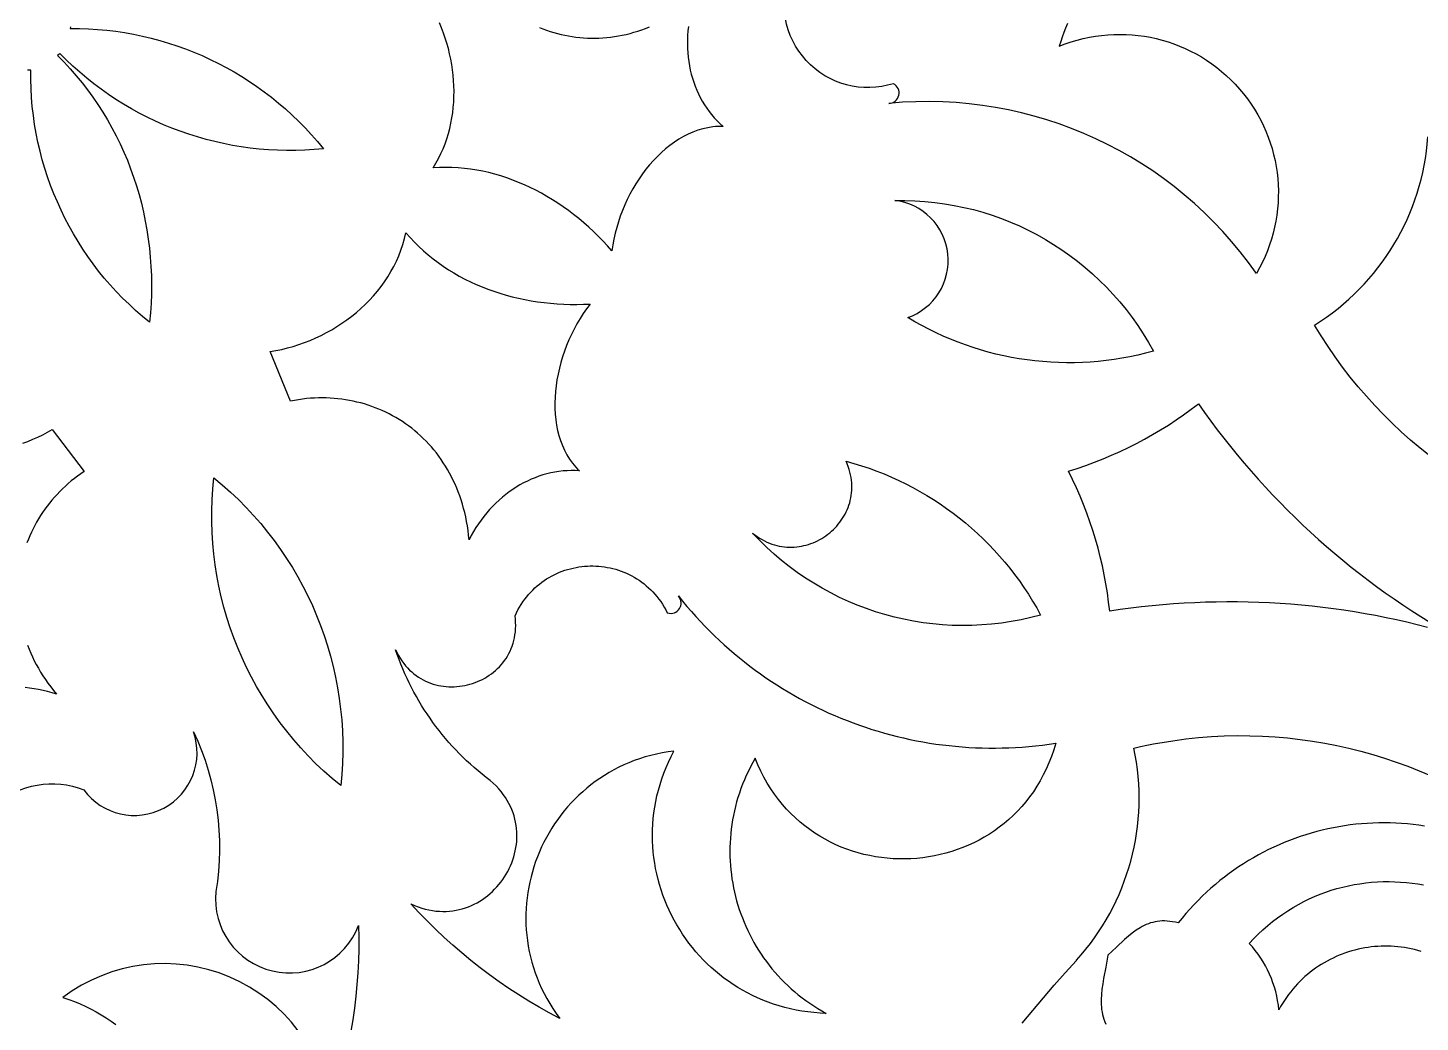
# Model space of a CAD drawing. Extents: x -1903 to -234, y -575 to 545.
# Drawn here: x -424.07 to -374.11, y -1.52 to 34.18 of the extents above; entities that cross this region are included whole.
import ezdxf

# ---------------------------------------------------------------- set-up
doc = ezdxf.new("R2010")
doc.units = 0
doc.layers.add('LAYER_1', color=18, linetype='CONTINUOUS')

msp = doc.modelspace()

# ---------------------------------------------------------------- linework, layer by layer
at = {"layer": 'LAYER_1'}
for points in [[(-424.073, 224.183, 0.414214), (-614.073, 34.183, 0.414214), (-424.073, -155.817, 0.414214), (-234.073, 34.183, 0.414214)], [(-392.961, 27.986, -0.281952), (-383.682, 22.571, -0.207503), (-392.497, 23.778, 0.794747)], [(-417.402, 18.031, -0.255743), (-412.846, 6.974, -0.255743)]]:
    msp.add_lwpolyline(points, format="xyb", close=True, dxfattribs=at)
for points in [[(-386.769, 34.332), (-386.835, 34.174), (-386.896, 34.014), (-386.954, 33.851), (-387.008, 33.686), (-387.058, 33.519, -0.719328), (-379.985, 25.363, 0.270929), (-393.173, 31.469, 0.777705), (-393.01, 32.176, -0.636132), (-396.71, 36.19, 0.862472)], [(-352.926, 18.893, -0.453995), (-377.899, 23.51, 0.240725), (-373.829, 30.268)], [(-373.838, 12.653), (-374.21, 12.749), (-374.583, 12.839), (-374.958, 12.924), (-375.333, 13.004), (-375.709, 13.079), (-376.086, 13.148), (-376.464, 13.212), (-376.843, 13.271), (-377.222, 13.324), (-377.602, 13.373), (-377.983, 13.416), (-378.364, 13.453), (-378.746, 13.486), (-379.128, 13.513), (-379.51, 13.535), (-379.893, 13.551), (-380.276, 13.563), (-380.659, 13.569), (-381.043, 13.57), (-381.426, 13.566), (-381.809, 13.556), (-382.192, 13.542), (-382.576, 13.522), (-382.959, 13.497), (-383.341, 13.467), (-383.724, 13.431), (-384.106, 13.391), (-384.487, 13.345), (-384.868, 13.294), (-385.249, 13.238), (-385.287, 13.566), (-385.331, 13.893), (-385.384, 14.219), (-385.444, 14.543), (-385.511, 14.865), (-385.586, 15.186), (-385.668, 15.505), (-385.757, 15.822), (-385.854, 16.136), (-385.957, 16.448), (-386.068, 16.758), (-386.186, 17.066), (-386.312, 17.37), (-386.444, 17.672), (-386.583, 17.971), (-386.73, 18.267), (-386.414, 18.366), (-386.101, 18.473), (-385.791, 18.587), (-385.484, 18.708), (-385.179, 18.836), (-384.878, 18.971), (-384.58, 19.113), (-384.286, 19.261), (-383.995, 19.417), (-383.707, 19.579), (-383.424, 19.747), (-383.144, 19.922), (-382.868, 20.104), (-382.596, 20.292), (-382.329, 20.486), (-382.065, 20.687, 0.11065), (-373.097, 12.445)], [(-426.076, 3.118, -0.636132), (-422.062, 6.819, 0.862472), (-418.13, 8.91, -0.153049), (-417.325, 3.168, 0.87466), (-412.205, 1.952, -0.089383), (-413.209, -4.719, 0.578149), (-422.813, -0.628), (-422.603, -0.7), (-422.396, -0.778), (-422.195, -0.862), (-421.998, -0.952), (-421.806, -1.047), (-421.619, -1.148), (-421.437, -1.254), (-421.26, -1.366), (-421.087, -1.482), (-420.92, -1.604)]]:
    msp.add_lwpolyline(points, format="xyb", dxfattribs=at)
for points in [[(-422.547, 34.217), (-422.55, 34.16), (-422.222, 34.158), (-421.894, 34.147), (-421.569, 34.126), (-421.244, 34.096), (-420.921, 34.057), (-420.6, 34.009), (-420.281, 33.953), (-419.964, 33.887), (-419.649, 33.812), (-419.337, 33.729), (-419.028, 33.637), (-418.721, 33.536), (-418.418, 33.427), (-418.117, 33.31), (-417.82, 33.184), (-417.527, 33.05), (-417.237, 32.907), (-416.952, 32.757), (-416.67, 32.598), (-416.393, 32.432), (-416.12, 32.258), (-415.852, 32.075), (-415.589, 31.885), (-415.331, 31.688), (-415.078, 31.483), (-414.83, 31.27), (-414.588, 31.05), (-414.352, 30.822), (-414.122, 30.588), (-413.897, 30.346), (-413.679, 30.096), (-413.468, 29.84), (-413.798, 29.81), (-414.129, 29.789), (-414.458, 29.778), (-414.787, 29.777), (-415.115, 29.785), (-415.441, 29.802), (-415.766, 29.828), (-416.09, 29.864), (-416.412, 29.908), (-416.732, 29.962), (-417.05, 30.024), (-417.366, 30.096), (-417.679, 30.176), (-417.99, 30.264), (-418.298, 30.362), (-418.602, 30.468), (-418.904, 30.582), (-419.202, 30.705), (-419.497, 30.836), (-419.788, 30.975), (-420.076, 31.123), (-420.359, 31.279), (-420.637, 31.442), (-420.912, 31.614), (-421.182, 31.793), (-421.447, 31.98), (-421.707, 32.175), (-421.961, 32.378), (-422.211, 32.588), (-422.455, 32.805), (-422.693, 33.03), (-422.925, 33.263), (-422.963, 33.221), (-423.004, 33.183), (-422.774, 32.949), (-422.551, 32.709), (-422.336, 32.463), (-422.129, 32.212), (-421.93, 31.955), (-421.739, 31.692), (-421.556, 31.425), (-421.381, 31.152), (-421.214, 30.875), (-421.055, 30.594), (-420.904, 30.308), (-420.762, 30.017), (-420.628, 29.723), (-420.502, 29.425), (-420.385, 29.123), (-420.276, 28.818), (-420.175, 28.509), (-420.083, 28.198), (-419.999, 27.883), (-419.924, 27.566), (-419.858, 27.246), (-419.8, 26.924), (-419.75, 26.599), (-419.71, 26.273), (-419.678, 25.945), (-419.655, 25.615), (-419.641, 25.284), (-419.636, 24.951), (-419.639, 24.617), (-419.652, 24.283), (-419.674, 23.947), (-419.704, 23.611), (-419.957, 23.819), (-420.204, 24.034), (-420.443, 24.255), (-420.676, 24.482), (-420.901, 24.715), (-421.119, 24.955), (-421.33, 25.2), (-421.533, 25.451), (-421.729, 25.707), (-421.917, 25.969), (-422.098, 26.235), (-422.271, 26.507), (-422.436, 26.783), (-422.593, 27.063), (-422.742, 27.348), (-422.883, 27.637), (-423.015, 27.929), (-423.14, 28.226), (-423.256, 28.526), (-423.364, 28.829), (-423.463, 29.135), (-423.554, 29.445), (-423.636, 29.757), (-423.709, 30.071), (-423.773, 30.388), (-423.829, 30.708), (-423.875, 31.029), (-423.913, 31.352), (-423.941, 31.677), (-423.96, 32.003), (-423.969, 32.33), (-423.969, 32.659), (-424.025, 32.657), (-424.082, 32.66)], [(-400.369, 34.233), (-400.386, 34.072), (-400.398, 33.912), (-400.405, 33.752), (-400.406, 33.593), (-400.401, 33.435), (-400.392, 33.279), (-400.377, 33.123), (-400.356, 32.97), (-400.331, 32.817), (-400.3, 32.667), (-400.264, 32.519), (-400.222, 32.372), (-400.176, 32.229), (-400.125, 32.087), (-400.068, 31.948), (-400.007, 31.812), (-399.94, 31.679), (-399.869, 31.55), (-399.793, 31.423), (-399.711, 31.3), (-399.625, 31.18), (-399.535, 31.065), (-399.439, 30.953), (-399.339, 30.845), (-399.234, 30.742), (-399.125, 30.643), (-399.217, 30.644), (-399.309, 30.641), (-399.401, 30.634), (-399.493, 30.625), (-399.674, 30.596), (-399.853, 30.555), (-400.03, 30.502), (-400.205, 30.438), (-400.376, 30.363), (-400.545, 30.278), (-400.71, 30.182), (-400.872, 30.076), (-401.03, 29.962), (-401.185, 29.838), (-401.335, 29.706), (-401.481, 29.566), (-401.622, 29.419), (-401.758, 29.264), (-401.89, 29.103), (-402.016, 28.936), (-402.137, 28.763), (-402.252, 28.584), (-402.361, 28.401), (-402.464, 28.213), (-402.561, 28.021), (-402.651, 27.825), (-402.735, 27.626), (-402.811, 27.424), (-402.88, 27.22), (-402.942, 27.014), (-402.996, 26.807), (-403.042, 26.598), (-403.08, 26.389), (-403.11, 26.18), (-403.27, 26.357), (-403.434, 26.531), (-403.602, 26.7), (-403.773, 26.865), (-403.947, 27.026), (-404.124, 27.181), (-404.304, 27.332), (-404.487, 27.478), (-404.673, 27.618), (-404.862, 27.754), (-405.054, 27.884), (-405.248, 28.008), (-405.444, 28.127), (-405.643, 28.241), (-405.844, 28.348), (-406.048, 28.45), (-406.253, 28.545), (-406.461, 28.634), (-406.671, 28.717), (-406.882, 28.793), (-407.095, 28.863), (-407.31, 28.926), (-407.527, 28.982), (-407.745, 29.031), (-407.964, 29.073), (-408.185, 29.107), (-408.407, 29.135), (-408.63, 29.155), (-408.854, 29.167), (-409.08, 29.171), (-409.306, 29.168), (-409.533, 29.156), (-409.431, 29.323), (-409.338, 29.493), (-409.252, 29.666), (-409.174, 29.842), (-409.102, 30.02), (-409.039, 30.201), (-408.982, 30.385), (-408.932, 30.57), (-408.89, 30.757), (-408.854, 30.945), (-408.826, 31.135), (-408.804, 31.326), (-408.788, 31.518), (-408.78, 31.711), (-408.777, 31.904), (-408.782, 32.097), (-408.792, 32.291), (-408.809, 32.484), (-408.832, 32.676), (-408.861, 32.869), (-408.896, 33.06), (-408.937, 33.25), (-408.983, 33.439), (-409.036, 33.626), (-409.094, 33.812), (-409.157, 33.995), (-409.226, 34.177), (-409.301, 34.356)], [(-405.713, 34.19), (-405.587, 34.14), (-405.459, 34.094), (-405.331, 34.051), (-405.201, 34.012), (-405.07, 33.976), (-404.938, 33.944), (-404.806, 33.915), (-404.672, 33.889), (-404.538, 33.867), (-404.402, 33.849), (-404.266, 33.834), (-404.13, 33.823), (-403.993, 33.816), (-403.855, 33.812), (-403.717, 33.812), (-403.578, 33.815), (-403.439, 33.823), (-403.3, 33.834), (-403.16, 33.849), (-403.021, 33.868), (-402.881, 33.891), (-402.741, 33.917), (-402.601, 33.948), (-402.461, 33.982), (-402.321, 34.021), (-402.182, 34.063), (-402.042, 34.11), (-401.903, 34.16), (-401.764, 34.215)], [(-424.25, 19.267), (-424.068, 19.336), (-423.889, 19.411), (-423.713, 19.49), (-423.539, 19.575), (-423.369, 19.665), (-423.201, 19.76), (-422.054, 18.256), (-422.173, 18.174), (-422.289, 18.089), (-422.403, 18.002), (-422.514, 17.912), (-422.622, 17.82), (-422.727, 17.726), (-422.829, 17.63), (-422.929, 17.531), (-423.025, 17.43), (-423.119, 17.327), (-423.21, 17.222), (-423.297, 17.115), (-423.382, 17.006), (-423.463, 16.895), (-423.542, 16.782), (-423.617, 16.668), (-423.689, 16.552), (-423.759, 16.434), (-423.824, 16.315), (-423.887, 16.194), (-423.946, 16.072), (-424.003, 15.948), (-424.055, 15.823), (-424.105, 15.697)], [(-424.085, 12.013), (-424.03, 11.874), (-423.971, 11.736), (-423.909, 11.598), (-423.841, 11.461), (-423.77, 11.324), (-423.695, 11.187), (-423.615, 11.052), (-423.531, 10.917), (-423.443, 10.783), (-423.35, 10.65), (-423.253, 10.517), (-423.152, 10.386), (-423.046, 10.255), (-423.206, 10.307), (-423.367, 10.353), (-423.529, 10.393), (-423.69, 10.427), (-423.851, 10.456), (-424.012, 10.479), (-424.173, 10.496)], [(-388.394, -1.552), (-388.012, -1.094), (-387.626, -0.641), (-387.236, -0.19), (-386.842, 0.256), (-386.443, 0.7), (-386.44, 0.707), (-386.268, 0.902), (-386.102, 1.102), (-385.943, 1.306), (-385.791, 1.514), (-385.645, 1.726), (-385.506, 1.942), (-385.374, 2.161), (-385.248, 2.384), (-385.129, 2.61), (-385.018, 2.839), (-384.913, 3.07), (-384.815, 3.305), (-384.724, 3.542), (-384.64, 3.782), (-384.563, 4.023), (-384.493, 4.267), (-384.43, 4.513), (-384.375, 4.761), (-384.327, 5.01), (-384.286, 5.261), (-384.252, 5.513), (-384.226, 5.766), (-384.208, 6.02), (-384.196, 6.275), (-384.193, 6.53), (-384.196, 6.786), (-384.208, 7.043), (-384.227, 7.299), (-384.254, 7.556), (-384.288, 7.812), (-384.331, 8.068), (-384.381, 8.323), (-384.148, 8.376), (-383.915, 8.425), (-383.682, 8.471), (-383.449, 8.514), (-383.216, 8.553), (-382.984, 8.589), (-382.52, 8.651), (-382.057, 8.7), (-381.596, 8.736), (-381.136, 8.759), (-380.678, 8.769), (-380.221, 8.767), (-379.767, 8.753), (-379.315, 8.727), (-378.865, 8.688), (-378.419, 8.637), (-377.975, 8.575), (-377.534, 8.501), (-377.096, 8.416), (-376.662, 8.319), (-376.231, 8.21), (-375.805, 8.091), (-375.382, 7.961), (-374.964, 7.82), (-374.55, 7.668), (-374.14, 7.506), (-373.736, 7.333)], [(-373.952, 5.525), (-374.157, 5.555), (-374.362, 5.58), (-374.567, 5.601), (-374.773, 5.618), (-374.978, 5.63), (-375.184, 5.637), (-375.389, 5.64), (-375.595, 5.638), (-375.8, 5.632), (-376.004, 5.621), (-376.209, 5.606), (-376.412, 5.586), (-376.616, 5.562), (-376.818, 5.534), (-377.02, 5.501), (-377.221, 5.464), (-377.422, 5.422), (-377.621, 5.376), (-377.819, 5.326), (-378.017, 5.271), (-378.213, 5.212), (-378.408, 5.149), (-378.601, 5.081), (-378.793, 5.009), (-378.984, 4.933), (-379.173, 4.853), (-379.36, 4.768), (-379.546, 4.68), (-379.73, 4.587), (-379.912, 4.49), (-380.092, 4.388), (-380.271, 4.283), (-380.447, 4.173), (-380.621, 4.06), (-380.792, 3.942), (-380.962, 3.82), (-381.129, 3.694), (-381.293, 3.564), (-381.455, 3.43), (-381.615, 3.292), (-381.771, 3.15), (-381.925, 3.004), (-382.076, 2.853), (-382.224, 2.699), (-382.369, 2.541), (-382.511, 2.38), (-382.65, 2.214), (-382.786, 2.044), (-382.891, 2.069), (-382.992, 2.088), (-383.09, 2.102), (-383.186, 2.111), (-383.278, 2.115), (-383.368, 2.115), (-383.455, 2.109), (-383.54, 2.099), (-383.623, 2.085), (-383.704, 2.066), (-383.783, 2.044), (-383.86, 2.017), (-383.936, 1.987), (-384.01, 1.953), (-384.084, 1.916), (-384.156, 1.875), (-384.298, 1.784), (-384.438, 1.681), (-384.578, 1.569), (-384.718, 1.447), (-385.006, 1.18), (-385.313, 0.891), (-385.392, 0.458), (-385.468, 0.05), (-385.501, -0.146), (-385.528, -0.337), (-385.547, -0.524), (-385.556, -0.707), (-385.554, -0.887), (-385.548, -0.976), (-385.538, -1.065), (-385.525, -1.153), (-385.508, -1.241), (-385.486, -1.328), (-385.46, -1.415), (-385.429, -1.502), (-385.393, -1.588)], [(-374.077, 1.022), (-374.194, 1.056), (-374.311, 1.087), (-374.429, 1.114), (-374.548, 1.138), (-374.667, 1.159), (-374.786, 1.176), (-374.905, 1.19), (-375.025, 1.201), (-375.145, 1.208), (-375.264, 1.212), (-375.384, 1.212), (-375.504, 1.21), (-375.623, 1.204), (-375.742, 1.195), (-375.861, 1.182), (-375.979, 1.167), (-376.097, 1.148), (-376.215, 1.126), (-376.331, 1.101), (-376.447, 1.072), (-376.562, 1.041), (-376.677, 1.006), (-376.79, 0.968), (-376.903, 0.928), (-377.014, 0.883), (-377.124, 0.836), (-377.233, 0.786), (-377.341, 0.733), (-377.448, 0.676), (-377.553, 0.617), (-377.656, 0.555), (-377.758, 0.489), (-377.858, 0.421), (-377.957, 0.349), (-378.053, 0.275), (-378.148, 0.197), (-378.241, 0.117), (-378.332, 0.034), (-378.421, -0.053), (-378.507, -0.142), (-378.592, -0.234), (-378.674, -0.329), (-378.753, -0.427), (-378.831, -0.528), (-378.905, -0.631), (-378.977, -0.738), (-379.047, -0.847), (-379.114, -0.959), (-379.177, -1.074), (-379.196, -0.908), (-379.221, -0.743), (-379.253, -0.579), (-379.292, -0.418), (-379.337, -0.258), (-379.389, -0.101), (-379.447, 0.054), (-379.511, 0.206), (-379.581, 0.356), (-379.658, 0.502), (-379.741, 0.646), (-379.829, 0.786), (-379.924, 0.923), (-380.024, 1.055), (-380.13, 1.184), (-380.242, 1.309), (-380.081, 1.481), (-379.916, 1.646), (-379.748, 1.803), (-379.576, 1.954), (-379.401, 2.097), (-379.222, 2.233), (-379.041, 2.363), (-378.856, 2.485), (-378.669, 2.601), (-378.479, 2.709), (-378.287, 2.811), (-378.093, 2.905), (-377.896, 2.993), (-377.698, 3.075), (-377.497, 3.149), (-377.295, 3.217), (-377.092, 3.278), (-376.888, 3.332), (-376.682, 3.379), (-376.475, 3.42), (-376.268, 3.455), (-376.06, 3.483), (-375.851, 3.504), (-375.643, 3.519), (-375.434, 3.527), (-375.225, 3.53), (-375.016, 3.525), (-374.808, 3.514), (-374.6, 3.497), (-374.393, 3.474), (-374.187, 3.444), (-373.982, 3.409)]]:
    msp.add_lwpolyline(points, dxfattribs=at)
for points in [[(-410.358, 26.654), (-410.202, 26.489), (-410.04, 26.33), (-409.874, 26.176), (-409.703, 26.029), (-409.528, 25.888), (-409.348, 25.752), (-409.165, 25.623), (-408.977, 25.499), (-408.785, 25.382), (-408.59, 25.27), (-408.391, 25.164), (-408.189, 25.064), (-407.983, 24.97), (-407.774, 24.882), (-407.562, 24.8), (-407.348, 24.723), (-407.131, 24.653), (-406.911, 24.588), (-406.689, 24.528), (-406.464, 24.475), (-406.238, 24.427), (-406.009, 24.386), (-405.779, 24.349), (-405.547, 24.319), (-405.314, 24.294), (-405.08, 24.275), (-404.844, 24.262), (-404.607, 24.254), (-404.369, 24.252), (-404.131, 24.256), (-403.891, 24.265), (-404.019, 24.097), (-404.141, 23.922), (-404.256, 23.743), (-404.366, 23.558), (-404.469, 23.369), (-404.565, 23.176), (-404.655, 22.979), (-404.738, 22.779), (-404.814, 22.577), (-404.883, 22.372), (-404.945, 22.166), (-404.999, 21.958), (-405.046, 21.75), (-405.085, 21.541), (-405.116, 21.333), (-405.139, 21.125), (-405.153, 20.919), (-405.16, 20.714), (-405.157, 20.511), (-405.146, 20.311), (-405.127, 20.113), (-405.098, 19.92), (-405.06, 19.73), (-405.012, 19.544), (-404.956, 19.364), (-404.889, 19.188), (-404.813, 19.019), (-404.727, 18.856), (-404.63, 18.699), (-404.524, 18.55), (-404.467, 18.479), (-404.407, 18.409), (-404.344, 18.341), (-404.279, 18.276), (-404.426, 18.284), (-404.574, 18.286), (-404.721, 18.282), (-404.867, 18.271), (-405.013, 18.255), (-405.159, 18.232), (-405.303, 18.203), (-405.447, 18.169), (-405.59, 18.128), (-405.731, 18.082), (-405.871, 18.03), (-406.009, 17.973), (-406.146, 17.91), (-406.281, 17.842), (-406.414, 17.769), (-406.545, 17.69), (-406.674, 17.606), (-406.8, 17.518), (-406.924, 17.424), (-407.045, 17.326), (-407.163, 17.223), (-407.278, 17.115), (-407.391, 17.003), (-407.5, 16.886), (-407.605, 16.765), (-407.708, 16.639), (-407.806, 16.509), (-407.901, 16.376), (-407.991, 16.238), (-408.078, 16.096), (-408.16, 15.951), (-408.238, 15.801), (-408.255, 15.97), (-408.275, 16.136), (-408.3, 16.3), (-408.328, 16.461), (-408.359, 16.62), (-408.395, 16.776), (-408.434, 16.93), (-408.477, 17.081), (-408.523, 17.23), (-408.572, 17.376), (-408.625, 17.519), (-408.682, 17.66), (-408.741, 17.798), (-408.804, 17.934), (-408.87, 18.066), (-408.939, 18.196), (-409.011, 18.324), (-409.086, 18.448), (-409.163, 18.57), (-409.244, 18.689), (-409.327, 18.805), (-409.413, 18.918), (-409.502, 19.028), (-409.593, 19.135), (-409.687, 19.24), (-409.783, 19.341), (-409.882, 19.44), (-409.983, 19.535), (-410.086, 19.628), (-410.191, 19.717), (-410.299, 19.803), (-410.408, 19.887), (-410.52, 19.967), (-410.634, 20.044), (-410.749, 20.117), (-410.867, 20.188), (-410.986, 20.255), (-411.107, 20.32), (-411.229, 20.381), (-411.353, 20.438), (-411.479, 20.493), (-411.606, 20.544), (-411.734, 20.591), (-411.864, 20.636), (-411.995, 20.677), (-412.128, 20.714), (-412.261, 20.748), (-412.396, 20.779), (-412.532, 20.806), (-412.668, 20.83), (-412.806, 20.85), (-412.944, 20.866), (-413.083, 20.879), (-413.223, 20.889), (-413.364, 20.895), (-413.505, 20.897), (-413.647, 20.895), (-413.789, 20.89), (-413.932, 20.881), (-414.075, 20.869), (-414.218, 20.852), (-414.362, 20.832), (-414.505, 20.808), (-414.649, 20.781), (-415.38, 22.559), (-415.171, 22.594), (-414.963, 22.637), (-414.755, 22.688), (-414.549, 22.745), (-414.344, 22.81), (-414.142, 22.882), (-413.941, 22.961), (-413.743, 23.047), (-413.548, 23.139), (-413.356, 23.238), (-413.167, 23.344), (-412.982, 23.456), (-412.801, 23.574), (-412.624, 23.698), (-412.451, 23.828), (-412.284, 23.964), (-412.122, 24.105), (-411.965, 24.253), (-411.814, 24.405), (-411.669, 24.563), (-411.53, 24.726), (-411.398, 24.894), (-411.273, 25.067), (-411.155, 25.245), (-411.045, 25.428), (-410.943, 25.615), (-410.848, 25.806), (-410.762, 26.002), (-410.685, 26.202), (-410.617, 26.406), (-410.559, 26.614), (-410.51, 26.826)], [(-394.429, 18.545), (-394.153, 18.46), (-393.88, 18.368), (-393.609, 18.269), (-393.342, 18.164), (-393.079, 18.052), (-392.818, 17.933), (-392.561, 17.808), (-392.308, 17.676), (-392.058, 17.538), (-391.813, 17.395), (-391.571, 17.245), (-391.333, 17.089), (-391.1, 16.927), (-390.87, 16.759), (-390.645, 16.585), (-390.425, 16.406), (-390.209, 16.222), (-389.997, 16.031), (-389.791, 15.836), (-389.59, 15.635), (-389.393, 15.429), (-389.202, 15.218), (-389.016, 15.001), (-388.835, 14.78), (-388.66, 14.554), (-388.49, 14.323), (-388.326, 14.088), (-388.168, 13.847), (-388.016, 13.603), (-387.869, 13.353), (-387.729, 13.1), (-388.079, 13.009), (-388.431, 12.931), (-388.783, 12.865), (-389.136, 12.812), (-389.489, 12.771), (-389.843, 12.742), (-390.196, 12.726), (-390.548, 12.722), (-390.9, 12.73), (-391.251, 12.75), (-391.6, 12.781), (-391.947, 12.825), (-392.293, 12.88), (-392.636, 12.947), (-392.976, 13.026), (-393.314, 13.116), (-393.648, 13.217), (-393.979, 13.33), (-394.306, 13.454), (-394.628, 13.589), (-394.947, 13.735), (-395.26, 13.892), (-395.569, 14.06), (-395.872, 14.238), (-396.169, 14.428), (-396.461, 14.627), (-396.746, 14.838), (-397.025, 15.059), (-397.296, 15.29), (-397.561, 15.532), (-397.818, 15.783), (-398.068, 16.045), (-397.984, 15.979), (-397.899, 15.918), (-397.813, 15.861), (-397.726, 15.81), (-397.639, 15.763), (-397.551, 15.721), (-397.462, 15.683), (-397.373, 15.65), (-397.284, 15.621), (-397.195, 15.597), (-397.105, 15.576), (-397.015, 15.56), (-396.925, 15.548), (-396.836, 15.54), (-396.747, 15.536), (-396.658, 15.536), (-396.569, 15.54), (-396.482, 15.547), (-396.394, 15.558), (-396.308, 15.573), (-396.222, 15.591), (-396.137, 15.613), (-396.054, 15.637), (-395.971, 15.666), (-395.89, 15.697), (-395.81, 15.731), (-395.731, 15.769), (-395.654, 15.81), (-395.578, 15.853), (-395.505, 15.899), (-395.433, 15.948), (-395.363, 16), (-395.295, 16.054), (-395.229, 16.111), (-395.165, 16.17), (-395.103, 16.232), (-395.044, 16.296), (-394.988, 16.362), (-394.934, 16.431), (-394.882, 16.501), (-394.834, 16.574), (-394.788, 16.648), (-394.745, 16.724), (-394.706, 16.802), (-394.669, 16.882), (-394.636, 16.963), (-394.606, 17.046), (-394.58, 17.131), (-394.557, 17.217), (-394.538, 17.304), (-394.523, 17.392), (-394.511, 17.482), (-394.503, 17.573), (-394.5, 17.665), (-394.5, 17.757), (-394.505, 17.851), (-394.514, 17.946), (-394.528, 18.041), (-394.546, 18.137), (-394.569, 18.233), (-394.596, 18.33), (-394.629, 18.428), (-394.666, 18.525), (-394.708, 18.624)], [(-403.686, 14.858), (-403.584, 14.852), (-403.482, 14.842), (-403.38, 14.829), (-403.278, 14.812), (-403.177, 14.792), (-403.077, 14.768), (-402.978, 14.742), (-402.879, 14.711), (-402.781, 14.678), (-402.684, 14.641), (-402.589, 14.6), (-402.495, 14.556), (-402.402, 14.509), (-402.31, 14.458), (-402.22, 14.404), (-402.132, 14.346), (-402.045, 14.285), (-401.961, 14.221), (-401.878, 14.153), (-401.797, 14.082), (-401.719, 14.007), (-401.642, 13.929), (-401.568, 13.847), (-401.497, 13.762), (-401.428, 13.674), (-401.362, 13.582), (-401.298, 13.486), (-401.238, 13.387), (-401.18, 13.285), (-401.126, 13.179), (-401.058, 13.162), (-400.992, 13.158), (-400.93, 13.164), (-400.872, 13.181), (-400.818, 13.207), (-400.77, 13.241), (-400.727, 13.282), (-400.691, 13.329), (-400.663, 13.38), (-400.642, 13.436), (-400.631, 13.494), (-400.628, 13.553), (-400.636, 13.614), (-400.655, 13.673), (-400.686, 13.731), (-400.729, 13.786), (-400.576, 13.597), (-400.421, 13.41), (-400.262, 13.227), (-400.101, 13.046), (-399.937, 12.869), (-399.771, 12.694), (-399.602, 12.523), (-399.431, 12.355), (-399.257, 12.19), (-399.08, 12.029), (-398.902, 11.87), (-398.72, 11.715), (-398.537, 11.563), (-398.351, 11.414), (-398.163, 11.268), (-397.973, 11.126), (-397.781, 10.987), (-397.587, 10.851), (-397.39, 10.719), (-397.192, 10.59), (-396.992, 10.464), (-396.789, 10.342), (-396.585, 10.223), (-396.379, 10.107), (-396.172, 9.995), (-395.962, 9.887), (-395.751, 9.782), (-395.539, 9.68), (-395.325, 9.582), (-395.109, 9.488), (-394.892, 9.397), (-394.673, 9.309), (-394.453, 9.225), (-394.231, 9.145), (-394.009, 9.069), (-393.785, 8.996), (-393.559, 8.926), (-393.333, 8.861), (-393.105, 8.799), (-392.877, 8.74), (-392.647, 8.686), (-392.416, 8.635), (-392.185, 8.588), (-391.952, 8.545), (-391.719, 8.505), (-391.485, 8.469), (-391.25, 8.438), (-391.014, 8.41), (-390.778, 8.386), (-390.541, 8.365), (-390.303, 8.349), (-390.065, 8.337), (-389.827, 8.328), (-389.588, 8.324), (-389.349, 8.323), (-389.109, 8.326), (-388.869, 8.334), (-388.628, 8.345), (-388.388, 8.361), (-388.147, 8.38), (-387.906, 8.404), (-387.666, 8.432), (-387.425, 8.464), (-387.184, 8.5), (-387.257, 8.257), (-387.339, 8.021), (-387.428, 7.793), (-387.526, 7.571), (-387.631, 7.357), (-387.743, 7.15), (-387.862, 6.951), (-387.988, 6.758), (-388.121, 6.573), (-388.26, 6.395), (-388.405, 6.225), (-388.555, 6.061), (-388.711, 5.905), (-388.873, 5.757), (-389.039, 5.615), (-389.21, 5.482), (-389.386, 5.355), (-389.565, 5.236), (-389.749, 5.124), (-389.937, 5.02), (-390.127, 4.923), (-390.321, 4.833), (-390.518, 4.751), (-390.718, 4.676), (-390.92, 4.609), (-391.125, 4.55), (-391.331, 4.497), (-391.539, 4.453), (-391.748, 4.416), (-391.958, 4.386), (-392.169, 4.364), (-392.381, 4.349), (-392.594, 4.343), (-392.806, 4.343), (-393.018, 4.351), (-393.23, 4.367), (-393.442, 4.391), (-393.652, 4.422), (-393.861, 4.461), (-394.069, 4.507), (-394.275, 4.561), (-394.48, 4.623), (-394.682, 4.693), (-394.881, 4.77), (-395.078, 4.855), (-395.272, 4.947), (-395.463, 5.048), (-395.651, 5.156), (-395.834, 5.272), (-396.014, 5.396), (-396.19, 5.528), (-396.361, 5.667), (-396.527, 5.814), (-396.688, 5.969), (-396.844, 6.132), (-396.995, 6.303), (-397.14, 6.482), (-397.279, 6.668), (-397.411, 6.863), (-397.537, 7.065), (-397.657, 7.276), (-397.769, 7.494), (-397.874, 7.72), (-397.972, 7.955), (-398.058, 7.803), (-398.14, 7.65), (-398.217, 7.495), (-398.29, 7.34), (-398.359, 7.184), (-398.423, 7.026), (-398.483, 6.868), (-398.539, 6.709), (-398.59, 6.549), (-398.637, 6.388), (-398.68, 6.227), (-398.718, 6.065), (-398.753, 5.903), (-398.783, 5.741), (-398.809, 5.578), (-398.831, 5.415), (-398.849, 5.252), (-398.863, 5.088), (-398.872, 4.925), (-398.878, 4.762), (-398.879, 4.599), (-398.877, 4.436), (-398.87, 4.274), (-398.86, 4.112), (-398.845, 3.95), (-398.827, 3.789), (-398.805, 3.628), (-398.779, 3.468), (-398.749, 3.309), (-398.715, 3.151), (-398.677, 2.994), (-398.636, 2.837), (-398.59, 2.682), (-398.541, 2.528), (-398.488, 2.375), (-398.432, 2.223), (-398.372, 2.073), (-398.308, 1.924), (-398.24, 1.777), (-398.169, 1.631), (-398.094, 1.486), (-398.016, 1.344), (-397.934, 1.203), (-397.848, 1.065), (-397.759, 0.928), (-397.667, 0.793), (-397.571, 0.66), (-397.471, 0.53), (-397.368, 0.401), (-397.262, 0.276), (-397.152, 0.152), (-397.039, 0.031), (-396.922, -0.088), (-396.802, -0.203), (-396.679, -0.317), (-396.553, -0.427), (-396.423, -0.534), (-396.29, -0.639), (-396.154, -0.741), (-396.014, -0.839), (-395.871, -0.935), (-395.725, -1.027), (-395.576, -1.116), (-395.424, -1.201), (-395.645, -1.192), (-395.863, -1.175), (-396.079, -1.152), (-396.292, -1.122), (-396.502, -1.085), (-396.709, -1.041), (-396.912, -0.991), (-397.113, -0.935), (-397.311, -0.872), (-397.505, -0.803), (-397.696, -0.729), (-397.883, -0.648), (-398.067, -0.562), (-398.247, -0.47), (-398.424, -0.373), (-398.597, -0.271), (-398.766, -0.163), (-398.931, -0.051), (-399.092, 0.066), (-399.248, 0.189), (-399.401, 0.315), (-399.55, 0.447), (-399.694, 0.582), (-399.833, 0.722), (-399.969, 0.866), (-400.099, 1.013), (-400.225, 1.165), (-400.347, 1.32), (-400.463, 1.479), (-400.575, 1.641), (-400.681, 1.806), (-400.783, 1.975), (-400.879, 2.146), (-400.97, 2.321), (-401.056, 2.498), (-401.137, 2.678), (-401.212, 2.86), (-401.281, 3.044), (-401.345, 3.231), (-401.404, 3.42), (-401.456, 3.61), (-401.503, 3.803), (-401.543, 3.997), (-401.578, 4.193), (-401.606, 4.39), (-401.629, 4.588), (-401.645, 4.787), (-401.655, 4.987), (-401.658, 5.189), (-401.655, 5.391), (-401.645, 5.593), (-401.629, 5.796), (-401.606, 5.999), (-401.576, 6.203), (-401.539, 6.406), (-401.495, 6.61), (-401.445, 6.813), (-401.387, 7.015), (-401.322, 7.218), (-401.249, 7.419), (-401.169, 7.62), (-401.082, 7.82), (-400.987, 8.019), (-400.885, 8.217), (-401.099, 8.188), (-401.31, 8.152), (-401.518, 8.109), (-401.722, 8.059), (-401.922, 8.003), (-402.118, 7.941), (-402.311, 7.873), (-402.5, 7.798), (-402.685, 7.718), (-402.866, 7.632), (-403.043, 7.541), (-403.215, 7.444), (-403.384, 7.342), (-403.548, 7.235), (-403.708, 7.123), (-403.864, 7.006), (-404.015, 6.884), (-404.162, 6.758), (-404.304, 6.628), (-404.442, 6.493), (-404.575, 6.354), (-404.703, 6.211), (-404.827, 6.065), (-404.945, 5.915), (-405.059, 5.761), (-405.168, 5.604), (-405.271, 5.444), (-405.37, 5.281), (-405.463, 5.115), (-405.551, 4.946), (-405.634, 4.774), (-405.712, 4.601), (-405.784, 4.424), (-405.85, 4.246), (-405.911, 4.065), (-405.967, 3.883), (-406.016, 3.699), (-406.06, 3.514), (-406.098, 3.327), (-406.131, 3.138), (-406.157, 2.949), (-406.177, 2.758), (-406.192, 2.567), (-406.2, 2.375), (-406.202, 2.183), (-406.198, 1.99), (-406.187, 1.796), (-406.17, 1.603), (-406.147, 1.41), (-406.117, 1.217), (-406.081, 1.024), (-406.038, 0.832), (-405.988, 0.64), (-405.932, 0.449), (-405.869, 0.259), (-405.799, 0.07), (-405.722, -0.117), (-405.638, -0.304), (-405.547, -0.488), (-405.449, -0.672), (-405.343, -0.853), (-405.231, -1.032), (-405.111, -1.21), (-404.984, -1.385), (-405.359, -1.185), (-405.729, -0.977), (-406.094, -0.761), (-406.455, -0.537), (-406.809, -0.306), (-407.159, -0.066), (-407.503, 0.181), (-407.841, 0.435), (-408.174, 0.697), (-408.501, 0.967), (-408.821, 1.244), (-409.136, 1.528), (-409.444, 1.819), (-409.746, 2.117), (-410.042, 2.421), (-410.331, 2.733), (-410.199, 2.675), (-410.069, 2.624), (-409.939, 2.581), (-409.811, 2.544), (-409.683, 2.514), (-409.556, 2.49), (-409.43, 2.473), (-409.306, 2.463), (-409.183, 2.458), (-409.062, 2.46), (-408.942, 2.467), (-408.824, 2.48), (-408.708, 2.499), (-408.593, 2.523), (-408.481, 2.552), (-408.37, 2.586), (-408.262, 2.625), (-408.156, 2.669), (-408.053, 2.718), (-407.951, 2.771), (-407.853, 2.828), (-407.757, 2.889), (-407.664, 2.955), (-407.574, 3.024), (-407.487, 3.097), (-407.403, 3.173), (-407.322, 3.253), (-407.244, 3.336), (-407.17, 3.422), (-407.099, 3.511), (-407.032, 3.603), (-406.968, 3.697), (-406.909, 3.794), (-406.853, 3.893), (-406.801, 3.994), (-406.753, 4.097), (-406.709, 4.202), (-406.67, 4.309), (-406.635, 4.417), (-406.605, 4.526), (-406.579, 4.637), (-406.557, 4.749), (-406.541, 4.861), (-406.529, 4.975), (-406.523, 5.089), (-406.521, 5.203), (-406.525, 5.317), (-406.534, 5.432), (-406.548, 5.547), (-406.568, 5.661), (-406.594, 5.775), (-406.625, 5.889), (-406.662, 6.002), (-406.704, 6.114), (-406.753, 6.225), (-406.808, 6.335), (-406.869, 6.444), (-406.936, 6.551), (-407.01, 6.657), (-407.09, 6.761), (-407.176, 6.863), (-407.27, 6.963), (-407.37, 7.061), (-407.477, 7.156), (-407.624, 7.268), (-407.769, 7.383), (-407.912, 7.501), (-408.052, 7.621), (-408.19, 7.743), (-408.326, 7.869), (-408.458, 7.996), (-408.589, 8.126), (-408.716, 8.258), (-408.841, 8.393), (-408.964, 8.529), (-409.084, 8.668), (-409.201, 8.81), (-409.315, 8.953), (-409.427, 9.099), (-409.535, 9.246), (-409.641, 9.396), (-409.745, 9.547), (-409.845, 9.701), (-409.942, 9.856), (-410.037, 10.014), (-410.128, 10.173), (-410.217, 10.334), (-410.302, 10.496), (-410.385, 10.661), (-410.464, 10.827), (-410.541, 10.994), (-410.614, 11.164), (-410.684, 11.334), (-410.75, 11.507), (-410.814, 11.681), (-410.874, 11.856), (-410.823, 11.748), (-410.767, 11.644), (-410.709, 11.546), (-410.647, 11.452), (-410.582, 11.363), (-410.515, 11.279), (-410.444, 11.2), (-410.371, 11.125), (-410.295, 11.055), (-410.217, 10.989), (-410.137, 10.928), (-410.055, 10.871), (-409.971, 10.819), (-409.885, 10.771), (-409.798, 10.728), (-409.709, 10.689), (-409.618, 10.654), (-409.527, 10.623), (-409.435, 10.597), (-409.341, 10.575), (-409.247, 10.556), (-409.153, 10.542), (-409.058, 10.532), (-408.962, 10.526), (-408.867, 10.524), (-408.772, 10.525), (-408.676, 10.531), (-408.581, 10.54), (-408.487, 10.553), (-408.393, 10.57), (-408.299, 10.591), (-408.207, 10.615), (-408.116, 10.643), (-408.025, 10.674), (-407.937, 10.709), (-407.849, 10.748), (-407.763, 10.789), (-407.679, 10.835), (-407.597, 10.883), (-407.517, 10.935), (-407.439, 10.99), (-407.363, 11.049), (-407.29, 11.11), (-407.22, 11.175), (-407.152, 11.243), (-407.087, 11.314), (-407.026, 11.388), (-406.967, 11.465), (-406.912, 11.545), (-406.86, 11.628), (-406.812, 11.714), (-406.768, 11.802), (-406.728, 11.893), (-406.692, 11.988), (-406.66, 12.084), (-406.632, 12.184), (-406.609, 12.286), (-406.591, 12.39), (-406.578, 12.497), (-406.569, 12.607), (-406.566, 12.719), (-406.567, 12.834), (-406.575, 12.951), (-406.587, 13.07), (-406.537, 13.178), (-406.484, 13.282), (-406.427, 13.383), (-406.367, 13.481), (-406.305, 13.576), (-406.24, 13.667), (-406.172, 13.755), (-406.101, 13.839), (-406.028, 13.921), (-405.953, 13.998), (-405.875, 14.073), (-405.795, 14.144), (-405.713, 14.212), (-405.629, 14.276), (-405.543, 14.337), (-405.455, 14.395), (-405.366, 14.449), (-405.275, 14.5), (-405.182, 14.548), (-405.089, 14.592), (-404.993, 14.633), (-404.897, 14.671), (-404.8, 14.705), (-404.701, 14.736), (-404.602, 14.763), (-404.502, 14.787), (-404.401, 14.808), (-404.3, 14.825), (-404.198, 14.839), (-404.096, 14.85), (-403.994, 14.857), (-403.891, 14.861), (-403.789, 14.861)]]:
    msp.add_lwpolyline(points, close=True, dxfattribs=at)

doc.saveas('drawing.dxf')
